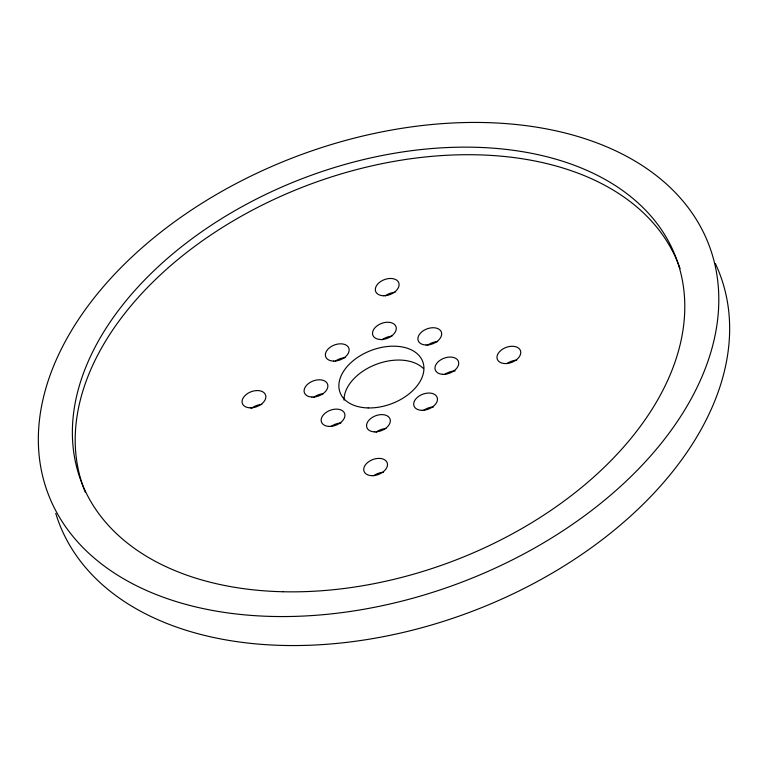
<?xml version="1.0" encoding="UTF-8"?>
<svg xmlns="http://www.w3.org/2000/svg" width="768" height="768" viewBox="0 0 768 768"><rect width="100%" height="100%" fill="white"/><g stroke="black" fill="none" stroke-linecap="round" stroke-linejoin="round"><path stroke-width="1.15" d="M85.277 492.173A317.75 205.517 -20.5 0 1 308.582 184.877A317.75 205.517 -20.5 0 1 680.035 268.541M344.074 400.186A44.131 28.541 -20.5 0 1 375.302 364.694A44.131 28.541 -20.5 0 1 423.504 368.63M445.123 374.227A12.355 7.997 -20.5 0 1 455.107 370.925M423.552 410.419A12.355 7.997 -20.5 0 1 433.469 406.915M376.118 432.211A12.355 7.997 -20.5 0 1 385.968 428.506M331.027 426.499A12.355 7.997 -20.5 0 1 340.944 422.995M313.67 397.402A12.355 7.997 -20.5 0 1 323.52 393.696M335.232 361.19A12.355 7.997 -20.5 0 1 345.158 357.686M382.08 339.85A12.355 7.997 -20.5 0 1 391.92 336.144M427.766 345.12A12.355 7.997 -20.5 0 1 437.683 341.606M251.357 408.403A12.355 7.997 -20.5 0 1 261.859 404.448M373.594 475.776A12.355 7.997 -20.5 0 1 383.51 472.262M506.851 363.667A12.355 7.997 -20.5 0 1 516.768 360.154M385.19 295.853A12.355 7.997 -20.5 0 1 395.107 292.339M715.363 263.578A353.059 228.355 -20.5 0 1 471.533 611.587A353.059 228.355 -20.5 0 1 55.747 513.35M368.122 407.933A44.131 28.541 -20.5 0 0 423.034 362.458A44.131 28.541 -20.5 0 0 353.059 360.806A44.131 28.541 -20.5 0 0 368.122 407.933M442.8 374.323A12.355 7.997 -20.5 0 0 458.554 361.814A12.355 7.997 -20.5 0 0 439.152 360.941A12.355 7.997 -20.5 0 0 442.8 374.323M421.882 410.323A12.355 7.997 -20.5 0 0 437.213 397.565A12.355 7.997 -20.5 0 0 417.6 397.152A12.355 7.997 -20.5 0 0 421.882 410.323M374.4 431.875A12.355 7.997 -20.5 0 0 390.154 419.366A12.355 7.997 -20.5 0 0 370.742 418.493A12.355 7.997 -20.5 0 0 374.4 431.875M329.357 426.403A12.355 7.997 -20.5 0 0 344.688 413.645A12.355 7.997 -20.5 0 0 325.066 413.232A12.355 7.997 -20.5 0 0 329.357 426.403M311.942 397.066A12.355 7.997 -20.5 0 0 327.696 384.557A12.355 7.997 -20.5 0 0 308.294 383.674A12.355 7.997 -20.5 0 0 311.942 397.066M333.571 361.094A12.355 7.997 -20.5 0 0 348.893 348.336A12.355 7.997 -20.5 0 0 329.28 347.923A12.355 7.997 -20.5 0 0 333.571 361.094M380.352 339.514A12.355 7.997 -20.5 0 0 396.106 327.005A12.355 7.997 -20.5 0 0 376.694 326.131A12.355 7.997 -20.5 0 0 380.352 339.514M426.096 345.014A12.355 7.997 -20.5 0 0 441.427 332.256A12.355 7.997 -20.5 0 0 421.805 331.843A12.355 7.997 -20.5 0 0 426.096 345.014M371.933 475.67A12.355 7.997 -20.5 0 0 387.254 462.902A12.355 7.997 -20.5 0 0 367.642 462.499A12.355 7.997 -20.5 0 0 371.933 475.67M505.181 363.562A12.355 7.997 -20.5 0 0 520.512 350.794A12.355 7.997 -20.5 0 0 500.89 350.39A12.355 7.997 -20.5 0 0 505.181 363.562M383.53 295.747A12.355 7.997 -20.5 0 0 398.851 282.989A12.355 7.997 -20.5 0 0 379.238 282.576A12.355 7.997 -20.5 0 0 383.53 295.747M250.272 407.856A12.355 7.997 -20.5 0 0 265.603 395.098A12.355 7.997 -20.5 0 0 245.981 394.685A12.355 7.997 -20.5 0 0 250.272 407.856M281.184 616.56A353.059 228.355 -20.5 0 0 709.594 246.71A353.059 228.355 -20.5 0 0 144.95 245.232A353.059 228.355 -20.5 0 0 281.184 616.56M282.912 591.744A317.75 205.517 -20.5 0 0 678.326 264.317A317.75 205.517 -20.5 0 0 174.499 252.432A317.75 205.517 -20.5 0 0 282.912 591.744"/></g></svg>
